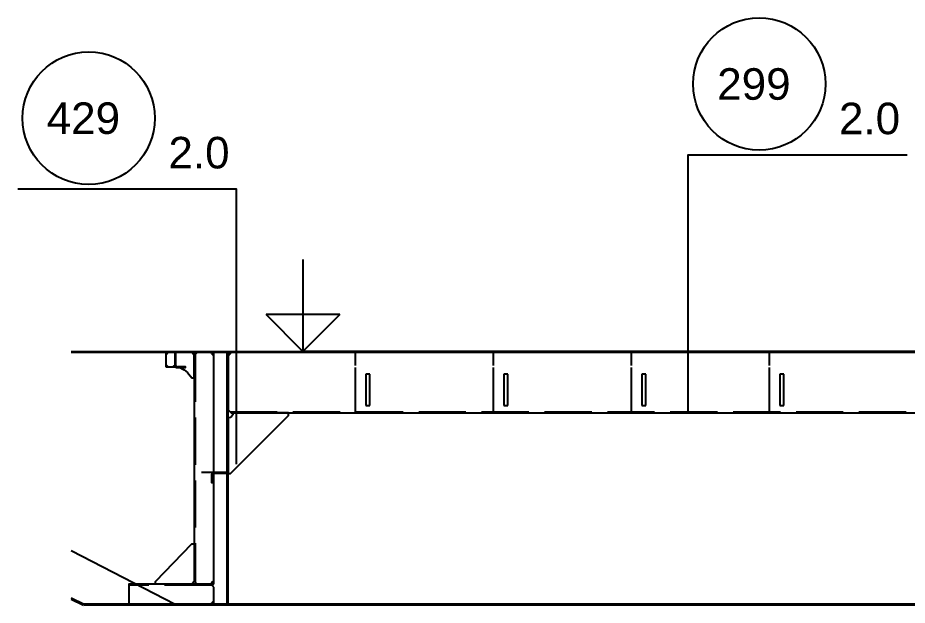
# Model space of a CAD drawing. Header units: inches. Extents: x -15552 to 42302, y -14825 to 18289.
# Drawn here: x -10470 to -8702, y 16739 to 17906 of the extents above; entities that cross this region are included whole.
import ezdxf

# ---------------------------------------------------------------- set-up
doc = ezdxf.new("R2010")
doc.units = ezdxf.units.IN
doc.header["$MEASUREMENT"] = 0
for name, pattern in [('Dashed', [10, 7.5, -2.5]), ('Dashed_dotted', [34, 24, -5, 0, -5]), ('Short_dashed', [5, 3.75, -1.25])]:
    doc.linetypes.add(name, pattern=pattern)
doc.layers.get('0').update_dxf_attribs({"linetype": 'CONTINUOUS'})
doc.styles.add('Style_ARIAL', font='ARIAL')

msp = doc.modelspace()

# ---------------------------------------------------------------- linework, layer by layer
at = {"color": 6, "ltscale": 25}
for p, q in [((-9903.022893, 17425.625947), (-9903.022988, 17242.650178)), ((-9903.022988, 17242.650178), (-9975.919182, 17316.035798)), ((-9829.637368, 17316.035798), (-9975.919182, 17316.035798)), ((-9829.637368, 17316.035798), (-9903.022988, 17242.650178))]:
    msp.add_line(p, q, dxfattribs=at)
at = {"color": 3, "ltscale": 25}
for p, q in [((-7879.057248, 17240.651277), (-10363.720925, 17240.651277)), ((-7861.182244, 17240.651277), (-10363.720925, 17240.651277)), ((-10170.327408, 17240.651277), (-10175.157101, 17235.650972)), ((-10118.650468, 17240.651277), (-10175.157101, 17240.651277)), ((-10156.665642, 17215.095857), (-10156.665642, 17240.651277)), ((-10155.112775, 17215.095857), (-10155.112775, 17240.651277)), ((-10118.650468, 17235.650972), (-10123.480065, 17240.651277)), ((-10080.013497, 17240.651277), (-10112.854893, 17240.651277)), ((-10080.013497, 16780.650666), (-10080.013497, 17240.651277)), ((-10053.138001, 16740.651277), (-10053.138001, 17240.651277)), ((-10051.587231, 17240.651277), (-10051.587231, 17126.651338)), ((-7879.059441, 17240.651277), (-10051.587231, 17240.651277)), ((-10051.585038, 16740.651277), (-10051.585038, 17240.651277)), ((-10175.157101, 17217.151216), (-10170.327408, 17212.150911)), ((-10053.138001, 17002.1503), (-10079.594166, 17002.1503)), ((-10053.138001, 17000.650361), (-10079.594166, 17000.650361)), ((-10363.720925, 16847.072175), (-10156.70398, 16740.651277)), ((-10112.854893, 16780.650666), (-10080.013497, 16780.650666)), ((-10249.050362, 16774.650911), (-10249.050362, 16740.651277)), ((-10080.013497, 16740.651277), (-10080.013497, 16774.650911)), ((-10363.720925, 16753.064302), (-10337.839062, 16740.651277)), ((-10363.720925, 16750.831941), (-10338.709767, 16738.835481)), ((-7672.00187, 16740.651277), (-10337.839062, 16740.651277)), ((-7672.00187, 16738.650849), (-10337.839062, 16738.650849)), ((-10249.050362, 16740.651277), (-10080.013497, 16740.651277)), ((-10156.70398, 16740.651277), (-7861.182244, 16740.651277))]:
    msp.add_line(p, q, dxfattribs=at)
at = {"color": 3, "linetype": 'Dashed_dotted', "ltscale": 25}
for p, q in [((-9798.829873, 17240.651277), (-9798.829873, 17215.150788)), ((-9524.481661, 17240.651277), (-9524.481661, 17215.150788)), ((-9250.133402, 17240.651277), (-9250.133402, 17215.150788)), ((-8975.785, 17240.651277), (-8975.785, 17215.150788)), ((-10079.495747, 17002.1503), (-10104.126866, 17002.1503))]:
    msp.add_line(p, q, dxfattribs=at)
at = {"color": 2, "linetype": 'Short_dashed', "ltscale": 25}
msp.add_line((-10116.789086, 17236.578706), (-10116.789086, 16784.724763), dxfattribs=at)
at = {"color": 2, "linetype": 'Dashed', "ltscale": 25}
for p, q in [((-9798.834736, 17210.650972), (-9798.834736, 17122.650483)), ((-9524.486525, 17210.650972), (-9524.486525, 17122.650483)), ((-9250.138266, 17210.650972), (-9250.138266, 17122.650483)), ((-8975.789876, 17210.650972), (-8975.789876, 17122.650483))]:
    msp.add_line(p, q, dxfattribs=at)
at = {"color": 2, "ltscale": 25}
for p, q in [((-9777.748616, 17197.961763), (-9777.748711, 17135.339692)), ((-9769.920857, 17197.961763), (-9777.748616, 17197.961763)), ((-9769.920857, 17135.339692), (-9769.920857, 17197.961763)), ((-9503.400405, 17197.961763), (-9503.400452, 17135.339692)), ((-9495.572646, 17197.961763), (-9503.400405, 17197.961763)), ((-9495.572693, 17135.339692), (-9495.572646, 17197.961763)), ((-9229.052146, 17197.961763), (-9229.052193, 17135.339692)), ((-9221.224387, 17197.961763), (-9229.052146, 17197.961763)), ((-9221.224435, 17135.339692), (-9221.224387, 17197.961763)), ((-8954.703756, 17197.961763), (-8954.703803, 17135.339692)), ((-8946.875961, 17197.961763), (-8954.703756, 17197.961763)), ((-8946.876009, 17135.339692), (-8946.875961, 17197.961763)), ((-9777.748711, 17135.339692), (-9769.920857, 17135.339692)), ((-9503.400452, 17135.339692), (-9495.572693, 17135.339692)), ((-9229.052193, 17135.339692), (-9221.224435, 17135.339692)), ((-8954.703803, 17135.339692), (-8946.876009, 17135.339692))]:
    msp.add_line(p, q, dxfattribs=at)
at = {"color": 3, "linetype": 'Short_dashed', "ltscale": 25}
for p, q in [((-10047.514184, 17122.577241), (-7883.132393, 17122.577241)), ((-10083.94769, 16778.723481), (-10249.050362, 16778.723481))]:
    msp.add_line(p, q, dxfattribs=at)
at = {"color": 1, "ltscale": 25}
for points in [[(-9136.708791, 17123.082307), (-9136.708768, 17633.307222), (-8701.833804, 17633.307222)], [(-10034.63176, 17019.070771), (-10034.631951, 17565.384248), (-10469.506962, 17565.384248)], [(-10084.252961, 16997.650483), (-10084.252961, 16982.205537), (-10082.699998, 16982.205537), (-10082.699998, 16997.650483)]]:
    msp.add_lwpolyline(points, dxfattribs=at)
at = {"color": 3, "ltscale": 25}
for points in [[(-7879.057248, 17243.651155), (-8287.991555, 17243.651155), (-8287.991555, 17242.651704), (-9903.022893, 17242.651704), (-9903.022893, 17242.151216), (-10363.720925, 17242.151216)], [(-10175.157101, 17240.651277), (-10175.157101, 17215.651277), (-10175.157101, 17212.150911)], [(-10118.650468, 17190.651277), (-10118.650468, 17215.651277), (-10118.650468, 17240.651277)], [(-10152.006848, 17210.59604), (-10136.016781, 17210.59604), (-10136.016781, 17212.095979), (-10152.006848, 17212.095979)], [(-10051.587231, 17126.651338), (-10045.514233, 17120.57834), (-7885.132439, 17120.57834), (-7879.059441, 17126.651338)], [(-10080.013497, 16774.650911), (-10085.879452, 16780.723909), (-10249.050362, 16780.723909), (-10249.050362, 16774.650911)]]:
    msp.add_lwpolyline(points, dxfattribs=at)
at = {"color": 2, "ltscale": 25}
for points in [[(-10112.854893, 17240.651277), (-10118.720944, 17234.578279), (-10118.720944, 16786.723664), (-10112.854893, 16780.650666)], [(-10123.480065, 16780.650666), (-10195.924504, 16780.650666), (-10195.924504, 16785.650972), (-10123.480065, 16860.650972), (-10118.650468, 16860.650972), (-10118.650468, 16785.650972), (-10123.480065, 16780.650666)]]:
    msp.add_lwpolyline(points, dxfattribs=at)
at = {"color": 3, "ltscale": 25}
for points in [[(-10175.157101, 17212.150911), (-10158.922703, 17212.150911, -0.22669), (-10129.32504, 17197.86258), (-10123.480065, 17190.651277), (-10118.650468, 17190.651277)], [(-10160.185082, 17212.150911, -0.436789), (-10157.0453, 17215.105012, -0.410774), (-10154.398949, 17211.876252, -0.410774)]]:
    msp.add_lwpolyline(points, format="xyb", dxfattribs=at)
at = {"color": 2, "ltscale": 25}
msp.add_lwpolyline([(-10051.595433, 17110.650972), (-10051.595433, 17000.650361), (-10046.595414, 17000.650361), (-9931.595547, 17115.651277), (-9931.595547, 17120.651582), (-10041.595395, 17120.651582, -0.4142), (-10051.595433, 17110.650972, -0.4142)], format="xyb", dxfattribs=at)
at = {"color": 1, "ltscale": 25}
for centre in [(-8995.808585, 17774.20688), (-10328.606732, 17706.283906)]:
    msp.add_circle(centre, 131.506848, dxfattribs=at)
at = {"color": 3, "ltscale": 25}
for centre, radius, start, end in [((-10079.928048, 17240.565828), 4.915792, 179.006256, 269.003937), ((-10051.587517, 17240.651277), 5.000277, 270.00296, 0.000326), ((-10152.029927, 17215.233186), 4.637775, 181.703903, 270.285004), ((-10152.022202, 17215.18741), 3.091906, 181.70491, 270.285187), ((-10079.617245, 16997.513154), 4.637691, 89.715149, 178.297119), ((-10079.609521, 16997.558931), 3.091822, 89.715073, 178.2966), ((-10079.928048, 16780.736116), 4.915792, 90.996063, 180.993744), ((-10079.928048, 16740.736726), 4.915792, 90.996063, 180.993744)]:
    msp.add_arc(centre, radius, start, end, dxfattribs=at)

# ---------------------------------------------------------------- texts
at = {"color": 1, "ltscale": 25, "style": 'Style_ARIAL'}
for s, p in [('299', (-9079.304989, 17742.895845)), ('429', (-10412.103207, 17674.972871)), ('2.0', (-8837.295849, 17674.403718)), ('2.0', (-10170.094044, 17606.480745))]:
    msp.add_text(s, height=62.622309, dxfattribs=at).set_placement(p)

doc.saveas('drawing.dxf')
